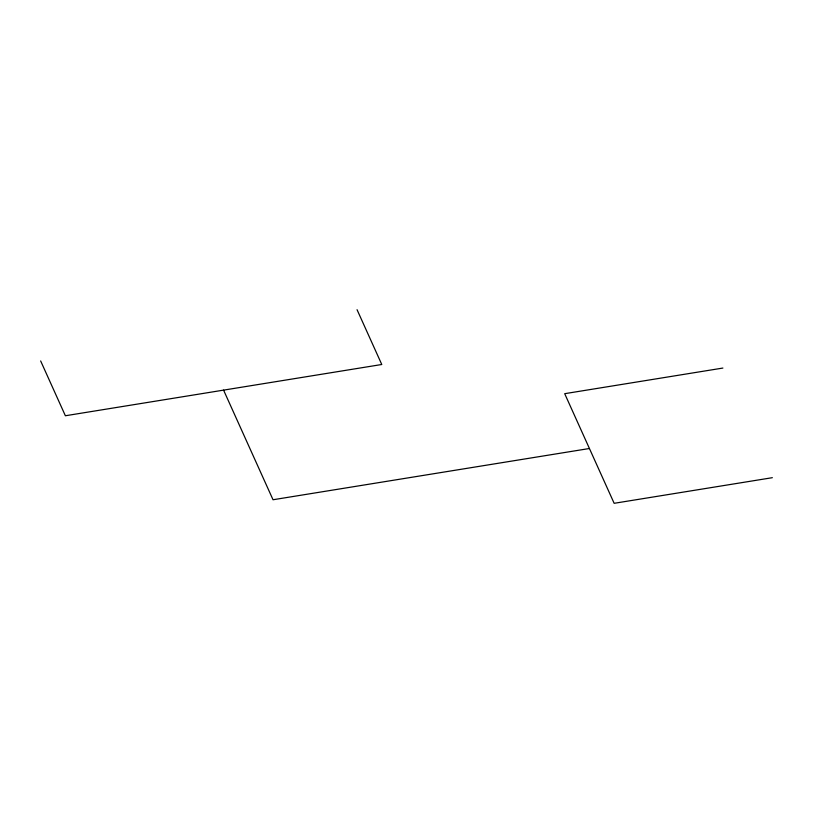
<?xml version="1.0" encoding="UTF-8"?>
<svg xmlns="http://www.w3.org/2000/svg" width="813" height="813" viewBox="0 0 813 813"><rect width="100%" height="100%" fill="white"/><g stroke="black" fill="none" stroke-linecap="round" stroke-linejoin="round"><path stroke-width="1.22" d="M722.899 368.055L564.7 393.685L614.15 503.308L772.35 477.688M589.425 448.502L273.026 499.751L223.575 390.128M357.049 309.692L381.775 364.498L65.375 415.758L40.65 360.942"/></g></svg>
